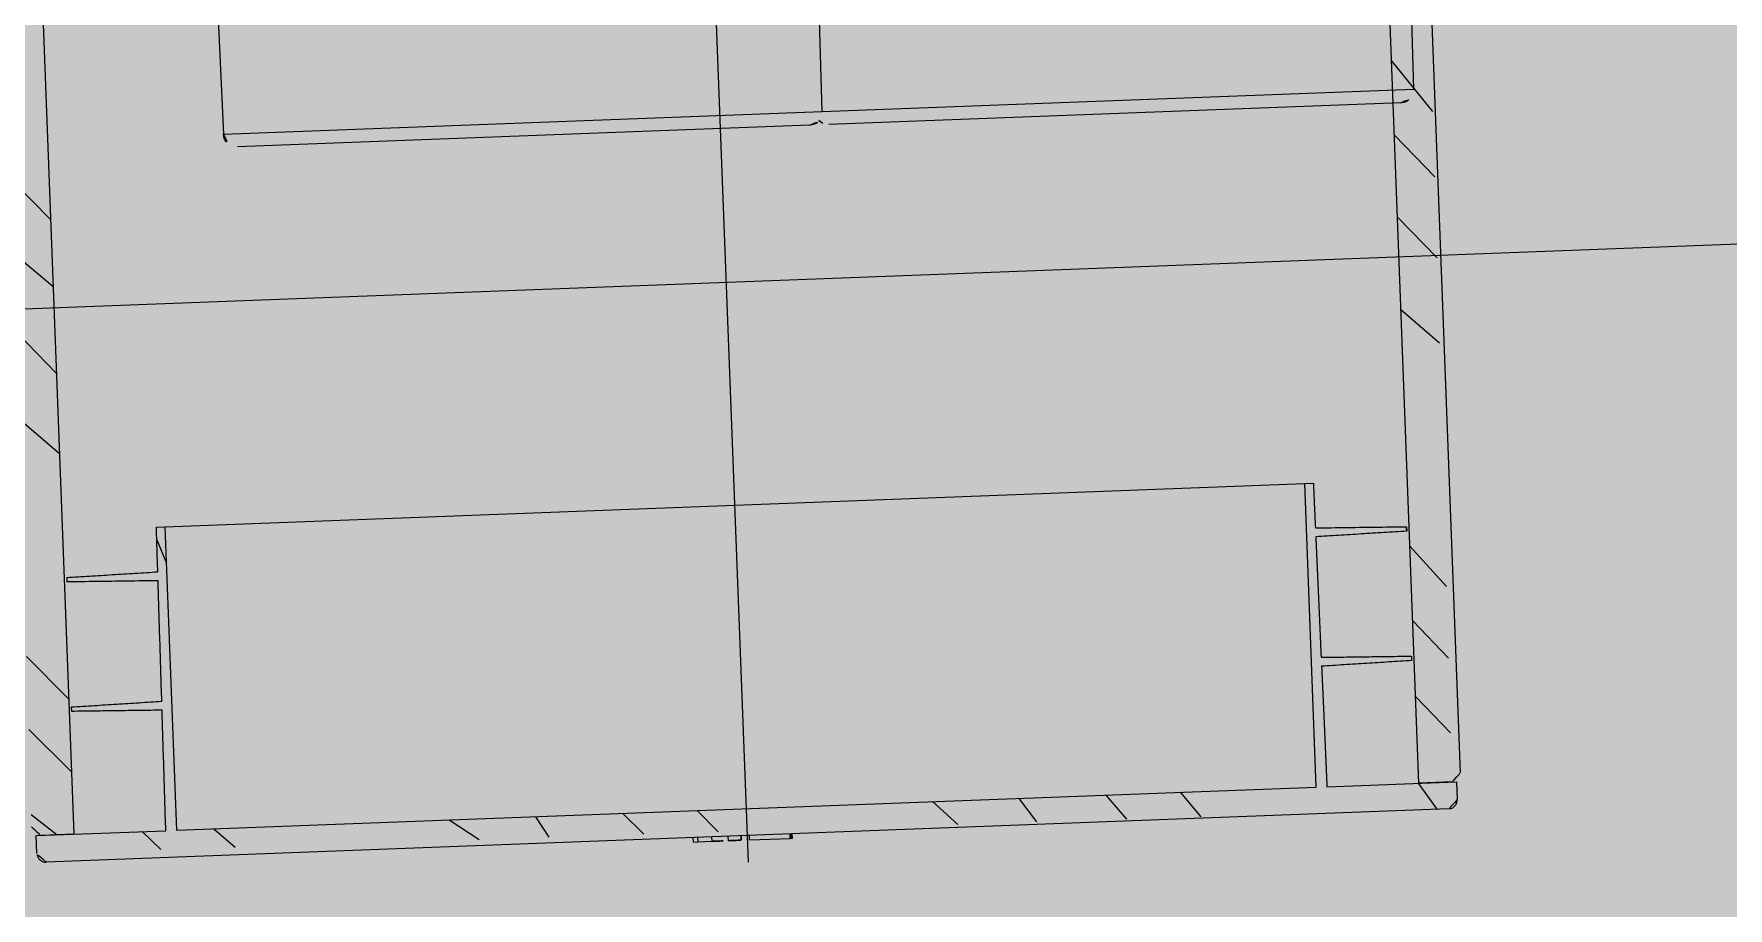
# Model space of a CAD drawing. Header units: metres. Extents: x 1956498 to 1957612, y 2277909 to 2278547.
# Drawn here: x 1956793.5339 to 1956793.7235, y 2278312.3781 to 2278312.476 of the extents above; entities that cross this region are included whole.
import ezdxf
from ezdxf.enums import TextEntityAlignment as Align

# ---------------------------------------------------------------- set-up
doc = ezdxf.new("R2010")
doc.units = ezdxf.units.M
doc.linetypes.add('CENTERX2', pattern=[4, 2.5, -0.5, 0.5, -0.5])
for name, color, linetype in [('PVcase Transformers', 7, 'Continuous'), ('UBS-100-HSI150-D3-58', 3, 'Continuous'), ('UBS-100-Postes', 8, 'Continuous'), ('UBS_400_DETAIL POSTE HTA TOOLKIT UBS', 7, 'Continuous')]:
    doc.layers.add(name, color=color, linetype=linetype)
doc.styles.get("Standard").update_dxf_attribs({"font": 'verdana.ttf'})
pattern_1 = [(45, (-293.6272208606915, -200.974965127989), (-13.47038418160373, 13.47038418160373), []), (45, (-289.1370908606914, -200.974965127989), (-13.47038418160373, 13.47038418160373), []), (45, (-284.6469608606913, -200.974965127989), (-13.47038418160373, 13.47038418160373), []), (45, (-280.1568208606914, -200.974965127989), (-13.47038418160373, 13.47038418160373), [])]

# ---------------------------------------------------------------- blocks, each defined once
blk = doc.blocks.new('*U2670')
at = {"layer": 'UBS-100-Postes', "true_color": 0xb0c4d8, "transparency": 33554687}
blk.add_hatch(color=9, dxfattribs=at).paths.add_polyline_path([(0, 3), (5.3, 3), (5.3, 0), (0, 0)])
at = {"color": 7, "transparency": 33554687}
blk.add_attdef('NUMEROPOSTE', text='', height=1, dxfattribs=at).set_placement((2, 1.205512531386091), align=Align.MIDDLE_CENTER)
blk = doc.blocks.new('HSI 150 coupe')
at = {"linetype": 'Continuous', "lineweight": 0}
h = blk.add_hatch(dxfattribs=at)
h.set_pattern_fill('ANSI34', color=1, style=0)
h.set_pattern_definition(pattern_1)
edge = h.paths.add_edge_path(flags=0)
edge.add_line((-71.12718155079165, 39.49999771792864), (-71.12718155079165, 37.64999760579667))
edge.add_line((-71.12718155079165, 37.64999760579667), (-18.12718155079165, 37.64999760579667))
edge.add_line((-18.12718155079165, 37.64999760579667), (-18.12718155079165, 39.49999771792864))
edge.add_spline(control_points=[(-18.12718155079165, 39.49999771792864), (-18.29384821739768, 39.6666643941644), (-18.46051488406556, 39.83333107033832), (-18.62718155079165, 39.99999774645403)], knot_values=[0.3611955240800828, 0.3611955240800828, 0.3611955240800828, 0.3611955240800828, 0.3626173388532861, 0.3626173388532861, 0.3626173388532861, 0.3626173388532861], weights=[1, 1, 1, 1], degree=3, periodic=0)
edge.add_line((-18.62718155079165, 39.99999774645403), (-70.62718155079165, 39.99999774645403))
edge.add_spline(control_points=[(-70.62718155079165, 39.99999774645403), (-70.79384821751773, 39.83333107033832), (-70.96051488418561, 39.6666643941644), (-71.12718155079165, 39.49999771792864)], knot_values=[0.1357674410906746, 0.1357674410906746, 0.1357674410906746, 0.1357674410906746, 0.1371816546933893, 0.1371816546933893, 0.1371816546933893, 0.1371816546933893], weights=[1, 1, 1, 1], degree=3, periodic=0)
h = blk.add_hatch(dxfattribs=at)
h.set_pattern_fill('ANSI34', color=1, style=0)
h.set_pattern_definition(pattern_1)
edge = h.paths.add_edge_path(flags=0)
edge.add_spline(control_points=[(-64.25218155076436, 37.49999759622006), (-64.29384821784697, 35.81762258648087), (-64.3355148845767, 34.1352475767344), (-64.37718155076436, 32.45287256697338)], knot_values=[0.0900279279243932, 0.0900279279243932, 0.0900279279243932, 0.0900279279243932, 0.1001252733300785, 0.1001252733300785, 0.1001252733300785, 0.1001252733300785], weights=[1, 1, 1, 1], degree=3, periodic=0)
edge.add_spline(control_points=[(-64.37718155076436, 32.45287256697338), (-65.48332926544572, 32.46059506095116), (-66.58947698012707, 32.46831755492531), (-67.69562469480843, 32.47604004890309), (-68.83947698012707, 32.48402577473826), (-69.98332926544572, 32.49201150057343), (-71.12718155076436, 32.4999972264086)], knot_values=[0.1223665158113449, 0.1223665158113449, 0.1223665158113449, 0.1223665158113449, 0.1290035638396388, 0.1290035638396388, 0.1290035638396388, 0.1358668448048957, 0.1358668448048957, 0.1358668448048957, 0.1358668448048957], weights=[1, 1, 1, 1, 1, 1, 1], degree=3, periodic=0)
edge.add_line((-71.12718155076436, 32.4999972264086), (-71.12718155076436, 39.7499977322841))
edge.add_line((-71.12718155076436, 39.7499977322841), (-72.12718155076436, 39.7499977322841))
edge.add_spline(control_points=[(-72.12718155076436, 39.7499977322841), (-72.16235762585711, 39.7499977322841), (-72.19772791992546, 39.74624420918553), (-72.23212053887437, 39.73886152532941), (-72.2868360286484, 39.7271163551377), (-72.34027825783778, 39.70576250152226), (-72.38802165189736, 39.6765682868936), (-72.4357650485963, 39.64737407064968), (-72.47912643154086, 39.60953427992354), (-72.5145150256958, 39.56618244496713), (-72.54990362114404, 39.52283060842819), (-72.57829548852169, 39.47277102997396), (-72.59733948516987, 39.42014916559492), (-72.61638348184533, 39.36752730113949), (-72.62660486477398, 39.31089177469767), (-72.62715719698099, 39.25493259888754), (-72.62717342508404, 39.25328845930562), (-72.62718154320646, 39.25164421967202), (-72.6271815507589, 39.25000000000364)], knot_values=[0.003723588086047679, 0.003723588086047679, 0.003723588086047679, 0.003723588086047679, 0.003936076256020295, 0.003936076256020295, 0.003936076256020295, 0.004274796471578494, 0.004274796471578494, 0.004274796471578494, 0.004613516706071012, 0.004613516706071012, 0.004613516706071012, 0.004952236952925218, 0.004952236952925218, 0.004952236952925218, 0.005126506489801235, 0.005126506489801235, 0.005126506489801235, 0.005300776026677253, 0.005300776026677253, 0.005300776026677253, 0.005300776026677253], weights=[1, 1, 1, 1, 1, 1, 1, 1, 1, 1, 1, 1, 1, 1, 1, 1, 1, 1, 1], degree=3, periodic=0)
edge.add_line((-72.62718155076436, 39.25), (-72.62718155076436, -39.24999770339491))
edge.add_spline(control_points=[(-72.62718155076436, -39.24999770339127), (-72.62718155076436, -39.26143308001338), (-72.62678878545375, -39.27287517989316), (-72.62600464035677, -39.28428363968851), (-72.62216722856283, -39.340113814902), (-72.60863773528035, -39.39605138792831), (-72.58653654342015, -39.44746414424299), (-72.56443535152903, -39.49887690063042), (-72.53315288283193, -39.54718286756543), (-72.49527965182097, -39.5883818065704), (-72.47157540825174, -39.61416755705795), (-72.44500190633698, -39.63757612775953), (-72.41643213081807, -39.65783850714433), (-72.37078504806777, -39.69021252799575), (-72.31891904197619, -39.71515197119152), (-72.26512915863532, -39.73059159035256), (-72.22049611062175, -39.74340287048108), (-72.17361685924334, -39.74999773228046), (-72.12718155076436, -39.74999773228046)], knot_values=[0.005561086498802727, 0.005561086498802727, 0.005561086498802727, 0.005561086498802727, 0.005629677407407451, 0.005629677407407451, 0.005629677407407451, 0.005968397641415466, 0.005968397641415466, 0.005968397641415466, 0.006307117876181912, 0.006307117876181912, 0.006307117876181912, 0.006517271770486718, 0.006517271770486718, 0.006517271770486718, 0.006855991960625633, 0.006855991960625633, 0.006855991960625633, 0.007136933098905125, 0.007136933098905125, 0.007136933098905125, 0.007136933098905125], weights=[1, 1, 1, 1, 1, 1, 1, 1, 1, 1, 1, 1, 1, 1, 1, 1, 1, 1, 1], degree=3, periodic=0)
edge.add_line((-72.12718155076436, -39.74999773228046), (-71.12718155076436, -39.75))
edge.add_line((-71.12718155076436, -39.75), (-71.12718155076436, -32.49999722640496))
edge.add_spline(control_points=[(-71.12718155076436, -32.49999722640496), (-69.98332926544572, -32.49201150056979), (-68.83947698012707, -32.48402577473462), (-67.69562469480843, -32.47604004889945), (-66.58947698012707, -32.46831755492531), (-65.48332926544572, -32.46059506094753), (-64.37718155076436, -32.45287256696975)], knot_values=[0.1221402828743818, 0.1221402828743818, 0.1221402828743818, 0.1221402828743818, 0.1290035638396388, 0.1290035638396388, 0.1290035638396388, 0.1356406118679325, 0.1356406118679325, 0.1356406118679325, 0.1356406118679325], weights=[1, 1, 1, 1, 1, 1, 1], degree=3, periodic=0)
edge.add_spline(control_points=[(-64.37718155076436, -32.45287256696975), (-64.3355148845767, -34.13524757673076), (-64.29384821784697, -35.81762258647723), (-64.25218155076436, -37.49999759621642)], knot_values=[0.2299765855133579, 0.2299765855133579, 0.2299765855133579, 0.2299765855133579, 0.2400739385146062, 0.2400739385146062, 0.2400739385146062, 0.2400739385146062], weights=[1, 1, 1, 1], degree=3, periodic=0)
edge.add_line((-64.25218155076436, -37.49999759621642), (-64.00218155076436, -37.49999759621642))
edge.add_spline(control_points=[(-64.00218155076436, -37.49999759621642), (-63.96051488368175, -35.81645901464071), (-63.91884821695021, -34.1329204330541), (-63.87718155076436, -32.44938185145656)], knot_values=[0.09002788979472871, 0.09002788979472871, 0.09002788979472871, 0.09002788979472871, 0.1001322144927588, 0.1001322144927588, 0.1001322144927588, 0.1001322144927588], weights=[1, 1, 1, 1], degree=3, periodic=0)
edge.add_spline(control_points=[(-63.87718155076436, -32.44938185145656), (-62.7333587113244, -32.4413963311963), (-61.58953587188262, -32.4334108109324), (-60.44571303244265, -32.4254252906685), (-59.33953587188262, -32.41770259111581), (-58.2333587113244, -32.40997989156313), (-57.12718155076436, -32.40225719201044)], knot_values=[0.1219394041584133, 0.1219394041584133, 0.1219394041584133, 0.1219394041584133, 0.1288025084440973, 0.1288025084440973, 0.1288025084440973, 0.1354397331519642, 0.1354397331519642, 0.1354397331519642, 0.1354397331519642], weights=[1, 1, 1, 1, 1, 1, 1], degree=3, periodic=0)
edge.add_spline(control_points=[(-57.12718155076436, -32.40225719201044), (-57.0855198066165, -34.1013032634728), (-57.04385806191567, -35.80034933492425), (-57.00219631686195, -37.49939540636478)], knot_values=[0.0827501514566177, 0.0827501514566177, 0.0827501514566177, 0.0827501514566177, 0.09294750717699131, 0.09294750717699131, 0.09294750717699131, 0.09294750717699131], weights=[1, 1, 1, 1], degree=3, periodic=0)
edge.add_line((-57.00219631686195, -37.49939540636478), (-56.75216679477126, -37.49939540636478))
edge.add_spline(control_points=[(-56.75216679477126, -37.49939540636478), (-56.73960685209386, -36.98682604796704), (-56.7270469094492, -36.47425668956566), (-56.71448696684274, -35.96168733116428), (-56.68538516126137, -34.77404704628134), (-56.65628335587644, -33.58640676139112), (-56.62718155076436, -32.39876647649726)], knot_values=[0.03487750862290252, 0.03487750862290252, 0.03487750862290252, 0.03487750862290252, 0.03795384793706451, 0.03795384793706451, 0.03795384793706451, 0.04508182864756492, 0.04508182864756492, 0.04508182864756492, 0.04508182864756492], weights=[1, 1, 1, 1, 1, 1, 1], degree=3, periodic=0)
edge.add_spline(control_points=[(-56.62718155076436, -32.39876647649726), (-56.1916869677807, -32.3957261011019), (-55.75619238479521, -32.39268572570654), (-55.32069780181155, -32.38964535031118), (-54.92285905146309, -32.38686786651306), (-54.52502030111282, -32.38409038271857), (-54.12718155076436, -32.38131289892044)], knot_values=[0.126047349748515, 0.126047349748515, 0.126047349748515, 0.126047349748515, 0.1286603809241582, 0.1286603809241582, 0.1286603809241582, 0.1310474715979784, 0.1310474715979784, 0.1310474715979784, 0.1310474715979784], weights=[1, 1, 1, 1, 1, 1, 1], degree=3, periodic=0)
edge.add_line((-54.12718155076436, -32.38131289892044), (-54.12718155076436, -31.8999971742378))
edge.add_line((-54.12718155076436, -31.8999971742378), (-71.12718155076436, -31.8999971742378))
edge.add_line((-71.12718155076436, -31.8999971742378), (-71.12718155076436, 31.90000000000146))
edge.add_line((-71.12718155076436, 31.90000000000146), (-54.12718155076436, 31.8999971742378))
edge.add_line((-54.12718155076436, 31.8999971742378), (-54.12718155076436, 32.38131568268))
edge.add_spline(control_points=[(-54.12718157019845, 32.38131289905868), (-54.52502031406948, 32.38409038280952), (-54.92285905794051, 32.38686786656035), (-55.32069780181155, 32.38964535031482), (-55.75619238479521, 32.39268572571018), (-56.1916869677807, 32.3957261011019), (-56.62718155076436, 32.39876647649726)], knot_values=[0.1262732902892062, 0.1262732902892062, 0.1262732902892062, 0.1262732902892062, 0.1286603809241581, 0.1286603809241581, 0.1286603809241581, 0.1312734120998013, 0.1312734120998013, 0.1312734120998013, 0.1312734120998013], weights=[1, 1, 1, 1, 1, 1, 1], degree=3, periodic=0)
edge.add_spline(control_points=[(-56.62718155076436, 32.39876647649726), (-56.66884270584887, 34.09895194275668), (-56.71050386148636, 35.79913740900156), (-56.75216501747673, 37.49932287523916)], knot_values=[0.0827978926335961, 0.0827978926335961, 0.0827978926335961, 0.0827978926335961, 0.09300208253512987, 0.09300208253512987, 0.09300208253512987, 0.09300208253512987], weights=[1, 1, 1, 1], degree=3, periodic=0)
edge.add_line((-56.75216501747673, 37.49932287523916), (-57.00219809537339, 37.49932287523916))
edge.add_spline(control_points=[(-57.00219809537339, 37.49932287523916), (-57.01566107754661, 36.95027657533865), (-57.02912405967982, 36.40123027544178), (-57.04258704177118, 35.85218397553763), (-57.07078521164658, 34.70220838103705), (-57.0989833813328, 33.5522327865292), (-57.12718155076436, 32.40225719201408)], knot_values=[0.03485713607570014, 0.03485713607570014, 0.03485713607570014, 0.03485713607570014, 0.03815240409022992, 0.03815240409022992, 0.03815240409022992, 0.04505433165943532, 0.04505433165943532, 0.04505433165943532, 0.04505433165943532], weights=[1, 1, 1, 1, 1, 1, 1], degree=3, periodic=0)
edge.add_spline(control_points=[(-57.12718155076436, 32.40225719201408), (-58.2333587113244, 32.40997989156676), (-59.33953587188262, 32.41770259111945), (-60.44571303244265, 32.42542529067214), (-61.58953587188262, 32.43341081093604), (-62.7333587113244, 32.4413963311963), (-63.87718155076436, 32.4493818514602)], knot_values=[0.1221652837362304, 0.1221652837362304, 0.1221652837362304, 0.1221652837362304, 0.1288025084440973, 0.1288025084440973, 0.1288025084440973, 0.1356656127297813, 0.1356656127297813, 0.1356656127297813, 0.1356656127297813], weights=[1, 1, 1, 1, 1, 1, 1], degree=3, periodic=0)
edge.add_spline(control_points=[(-63.87718155076436, 32.4493818514602), (-63.91884821695021, 34.13292043305773), (-63.96051488368175, 35.81645901464435), (-64.00218155076436, 37.49999759622006)], knot_values=[0.2299695044474798, 0.2299695044474798, 0.2299695044474798, 0.2299695044474798, 0.2400738367253316, 0.2400738367253316, 0.2400738367253316, 0.2400738367253316], weights=[1, 1, 1, 1], degree=3, periodic=0)
edge.add_line((-64.00218155076436, 37.49999759622006), (-64.25218155076436, 37.49999759622006))
h = blk.add_hatch(dxfattribs=at)
h.set_pattern_fill('ANSI34', color=1, style=0)
h.set_pattern_definition(pattern_1)
edge = h.paths.add_edge_path(flags=0)
edge.add_line((-71.12718155079165, -37.64999760579303), (-71.12718155079165, -39.499997717925))
edge.add_spline(control_points=[(-71.12718155079165, -39.49999771792864), (-70.96051488418561, -39.6666643941644), (-70.79384821751773, -39.83333107033832), (-70.62718155079165, -39.99999774645403)], knot_values=[0.3611955240801009, 0.3611955240801009, 0.3611955240801009, 0.3611955240801009, 0.3626173388533043, 0.3626173388533043, 0.3626173388533043, 0.3626173388533043], weights=[1, 1, 1, 1], degree=3, periodic=0)
edge.add_line((-70.62718155079165, -39.99999774645403), (-18.62718155079165, -39.99999774645403))
edge.add_spline(control_points=[(-18.62718155079165, -39.99999774645403), (-18.46051488406556, -39.83333107033832), (-18.29384821739768, -39.6666643941644), (-18.12718155079165, -39.49999771792864)], knot_values=[0.1357674410906727, 0.1357674410906727, 0.1357674410906727, 0.1357674410906727, 0.1371816546933874, 0.1371816546933874, 0.1371816546933874, 0.1371816546933874], weights=[1, 1, 1, 1], degree=3, periodic=0)
edge.add_line((-18.12718155079165, -39.49999771792864), (-18.12718155079165, -37.64999760579667))
edge.add_line((-18.12718155079165, -37.64999760579303), (-71.12718155079165, -37.64999760579303))
at = {"color": 1, "linetype": 'Continuous', "lineweight": 15}
for p, q in [((-72.62718155076436, -39.24999770339127), (-72.62718155076436, 39.25)), ((-72.12718155076436, 39.7499977322841), (-71.12718155076436, 39.7499977322841)), ((-71.12718155076436, 39.7499977322841), (-71.12718155076436, 32.4999972264086)), ((-71.12718155079165, 37.64999760579667), (-71.12718155079165, 39.49999771792864)), ((-18.12718155079165, 37.64999760579667), (-71.12718155079165, 37.64999760579667)), ((-64.25218155076436, 37.49999759622006), (-64.00218155076436, 37.49999759622006)), ((-56.75216501747673, 37.49932287523916), (-57.00219809537339, 37.49932287523916)), ((-54.12718155076436, 32.38131568268363), (-54.12718155076436, 31.8999971742378)), ((-54.12718155076436, 31.8999971742378), (-71.12718155076436, 31.90000000000146)), ((-71.12718155076436, 31.90000000000146), (-71.12718155076436, -31.8999971742378)), ((-54.12718155076436, 31.8999971742378), (-54.12718155076436, -31.8999971742378)), ((-72.87718155076436, 3.033405431644496), (-72.87718155076436, 2.774975188331155)), ((-72.87718155076436, 3.033405431644496), (-72.62718155076436, 3.033405431644496)), ((-72.87718155076436, 2.774975188331155), (-72.62718155076436, 2.774975188331155)), ((-72.87718155076436, 2.774975188331155), (-72.87718155076436, 1.983084873569169)), ((-72.87718155076436, 1.983084873569169), (-72.62718155076436, 1.983084873569169)), ((-72.87718155076436, 1.068664847127366), (-72.62718155076436, 1.068664847127366)), ((-72.87718155076436, -0.109920790506294), (-72.62718155076436, -0.109920790506294)), ((-72.87718155076436, -0.109920790506294), (-72.87718155076436, -2.390739869344543)), ((-72.87718155076436, -2.390739869344543), (-72.62718155076436, -2.390739869344543)), ((-72.87718155076436, -2.390739869344543), (-72.87718155076436, -2.404222157172626)), ((-72.87718155076436, -2.404222157172626), (-72.62718155076436, -2.404222157172626)), ((-72.87718155076436, -2.404222157172626), (-72.87718155076436, -2.430210559210536)), ((-72.87718155076436, -2.430210559210536), (-72.62718155076436, -2.430210559210536)), ((-72.87718155076436, -2.430210559210536), (-72.87718155076436, -2.443733220407012)), ((-72.87718155076436, -2.443733220407012), (-72.62718155076436, -2.443733220407012)), ((-72.87718155076436, -2.443733220407012), (-72.87718155076436, -2.497783491817245)), ((-72.87718155076436, -2.497783491817245), (-72.62718155076436, -2.497783491817245)), ((-72.87718155076436, -2.497783491817245), (-72.87718155076436, -2.511275872988335)), ((-72.87718155076436, -2.511275872988335), (-72.62718155076436, -2.511275872988335)), ((-71.12718155076436, -31.8999971742378), (-54.12718155076436, -31.8999971742378)), ((-54.12718155076436, -31.8999971742378), (-54.12718155076436, -32.38131289892044)), ((-71.12718155076436, -32.49999722640496), (-71.12718155076436, -39.75)), ((-71.12718155079165, -37.64999760579303), (-18.12718155079165, -37.64999760579303)), ((-71.12718155079165, -39.49999771792864), (-71.12718155079165, -37.64999760579303)), ((-64.00218155076436, -37.49999759621642), (-64.25218155076436, -37.49999759621642)), ((-56.75216679477126, -37.49939540636478), (-57.00219631686195, -37.49939540636478)), ((-71.12718155076436, -39.75), (-72.12718155076436, -39.74999773228046)), ((-70.62718155079165, -39.99999774645403), (-18.62718155079165, -39.99999774645403))]:
    blk.add_line(p, q, dxfattribs=at)
at = {"color": 1, "linetype": 'CENTERX2', "lineweight": 0}
blk.add_line((-74.12718155079165, 0), (9.62718155080438, 0), dxfattribs=at)
at = {"color": 1, "linetype": 'Continuous', "lineweight": 15}
for points in [[(-70.62718155079165, 39.99999774645403), (-71.12718155079165, 39.49999771792864)], [(-64.37718155076436, 32.45287256697338), (-64.25218155076436, 37.49999759622006)], [(-64.00218155076436, 37.49999759622006), (-63.87718155076436, 32.4493818514602)], [(-56.75216501747673, 37.49932287523916), (-56.62718155076436, 32.39876647649726)], [(-72.87718155076436, 0.3578429759618302), (-72.62718155076436, 0.3578429759618302)], [(-64.25218155076436, -37.49999759621642), (-64.37718155076436, -32.45287256696975)], [(-63.87718155076436, -32.44938185145656), (-64.00218155076436, -37.49999759621642)], [(-57.00219631686195, -37.49939540636478), (-57.12718155076436, -32.40225719201044)], [(-57.00219406504584, -37.49903408180762), (-57.00219631686195, -37.49939540636478)], [(-57.00219406504584, -37.49947469222388), (-56.75216904504487, -37.49947469222388)], [(-56.75216679477126, -37.49939540636478), (-56.75216904504487, -37.49903408180762)], [(-71.12718155079165, -39.49999771792864), (-70.62718155079165, -39.99999774645403)]]:
    blk.add_open_spline(points, degree=1, dxfattribs=at)
for points, knots in [([(-72.62718155076436, 39.25), (-72.62717623136268, 39.25164410621801), (-72.62698986326541, 39.30924625264015), (-72.60630562917322, 39.4234845866813), (-72.52193160977913, 39.57234867243096), (-72.39305809738471, 39.68421538015173), (-72.25366303246119, 39.74203006146126), (-72.16240425338401, 39.74777888651806), (-72.12718155076436, 39.7499977322841)], [0, 0, 0, 0, 0.006307718401543911, 0.2209943098072772, 0.4356809009074613, 0.6503674841664923, 0.8650540555599276, 1, 1, 1, 1]), ([(-57.12718155076436, 32.40225719201408), (-57.09898338120001, 33.55223278652556), (-57.05732222969345, 35.2512546809412), (-57.01566107752842, 36.95027657533865), (-57.00219809537339, 37.49932287523916)], [0, 0, 0, 0, 0.6768456594295572, 1, 1, 1, 1]), ([(-71.12718155076436, 32.4999972264086), (-69.98332926544572, 32.49201150057343), (-67.73332926544572, 32.47630328076411), (-65.48332926544572, 32.46059506095116), (-64.37718155076436, 32.45287256697338)], [0, 0, 0, 0, 0.5083787934750026, 1, 1, 1, 1]), ([(-63.87718155076436, 32.4493818514602), (-62.7333587113244, 32.4413963311963), (-60.4833587113244, 32.42568811138335), (-58.2333587113244, 32.40997989156676), (-57.12718155076436, 32.40225719201408)], [0, 0, 0, 0, 0.5083657064181559, 1, 1, 1, 1]), ([(-56.62718155076436, 32.39876647649726), (-56.19168696963243, 32.39572583570407), (-55.35835364632112, 32.38990746870695), (-54.52502030265896, 32.38409201707327), (-54.12718155076436, 32.38131568268363)], [0, 0, 0, 0, 0.5225935036428122, 1, 1, 1, 1]), ([(-72.87718155076436, 1.983084873569169), (-72.87718155076436, 1.810681388273224), (-72.87718155076436, 1.502976620467962), (-72.87718155076436, 1.201310755463055), (-72.87718155076436, 1.068664847127366)], [0, 0, 0, 0, 0.5602886381167577, 1, 1, 1, 1]), ([(-72.87718155076436, 1.068664847127366), (-72.87718155076436, 0.9498778431734536), (-72.87718155076436, 0.7123835736601905), (-72.87718155076436, 0.4761043345242797), (-72.87718155076436, 0.3676330328416952), (-72.87718155076436, 0.3665483481381671), (-72.87718155076436, 0.3661125128855929)], [0, 0, 0, 0, 0.3017293931903112, 0.603256243871174, 0.8405850899923204, 1, 1, 1, 1]), ([(-64.37718155076436, -32.45287256696975), (-65.48332926544572, -32.46059506094753), (-67.73332926544572, -32.47630328076048), (-69.98332926544572, -32.49201150056979), (-71.12718155076436, -32.49999722640496)], [0, 0, 0, 0, 0.4916212065249954, 1, 1, 1, 1]), ([(-57.12718155076436, -32.40225719201044), (-58.2333587113244, -32.40997989156313), (-60.4833587113244, -32.42568811137971), (-62.7333587113244, -32.4413963311963), (-63.87718155076436, -32.44938185145656)], [0, 0, 0, 0, 0.4916342935818462, 1, 1, 1, 1]), ([(-56.62718155076436, -32.39876647649726), (-56.6562833560165, -33.58640676138748), (-56.69794510373504, -35.28661640468636), (-56.73960685210841, -36.98682604796704), (-56.75216679477126, -37.49939540636478)], [0, 0, 0, 0, 0.6985257903782999, 0.9999999999999999, 0.9999999999999999, 0.9999999999999999, 0.9999999999999999]), ([(-54.12718155076436, -32.38131289892044), (-54.52502030111282, -32.38409038271857), (-55.35835363444676, -32.38990824190842), (-56.1916869677807, -32.3957261011019), (-56.62718155076436, -32.39876647649726)], [0, 0, 0, 0, 0.4774065004188645, 1, 1, 1, 1]), ([(-72.12718155076436, -39.74999773228046), (-72.17374559141354, -39.74619266060836), (-72.27642666699285, -39.73780187564626), (-72.40284570763833, -39.67439178170389), (-72.51380660445466, -39.57715787174311), (-72.59514378455424, -39.45126867912404), (-72.62547703329074, -39.32881589456883), (-72.62693429536193, -39.26143098223474), (-72.62718155076436, -39.24999770339127)], [0, 0, 0, 0, 0.1780617678384876, 0.3926543656017613, 0.5269644239161408, 0.7415570495144164, 0.9561496748176871, 1, 1, 1, 1])]:
    blk.add_open_spline(points, degree=3, knots=knots, dxfattribs=at)
blk = doc.blocks.new('HSI 150 D3.58 PROFIL')
at = {"color": 3, "linetype": 'Continuous', "lineweight": 15}
for p, q in [((78.31624031031424, 66.06799007608424), (0, 66.75144555114093)), ((78.31624031031424, -0.1570099239179399), (78.31624031031424, 66.06799007608424)), ((79.80315050706668, 64.56804719148931), (79.80315050706668, 0.5419808232727519)), ((78.31624031031424, -0.1570099239179399), (7.157252738301395, 0.4639851527499559)), ((78.31624031031424, -67.18296206132436), (78.31624031031424, -0.1570099239179399)), ((79.80315050706668, -1.65695280851287), (79.80315050706668, -65.68301917672943)), ((4.544466737914263, -67.8267585759786), (78.31624031031424, -67.18296206132436))]:
    blk.add_line(p, q, dxfattribs=at)
for centre, radius, start, end in [((78.30315050706668, 64.56804719148931), 1.500000000000036, 0, 89.50000000003529), ((78.30315050706668, 0.5419808232727519), 1.500000000000044, 312.8633755797331, 0), ((78.30315050706668, -1.65695280851287), 1.500000000000036, 0, 89.50000000003529), ((78.30315050706668, -65.68301917672943), 1.500000000000036, 270.4999999999647, 0)]:
    blk.add_arc(centre, radius, start, end, dxfattribs=at)
blk = doc.blocks.new('UBS_PDT C1752')
blk.add_lwpolyline([(-2.570002314518206, 1.42000000004191), (2.570002314518206, 1.42000000004191), (2.570002314518206, -1.419999992183875), (-2.570002314518206, -1.419999992183875)], close=True)
at = {"xscale": 0.002, "yscale": 0.002, "zscale": 0.002}
blk.add_blockref('HSI 150 coupe', (2.653257406491321, 0.8647253967938013), dxfattribs=at)
at = {"layer": 'UBS-100-HSI150-D3-58', "xscale": 0.001, "yscale": 0.001, "zscale": 0.001, "rotation": 180}
blk.add_blockref('HSI 150 D3.58 PROFIL', (2.667003043403383, 0.8531304107746109), dxfattribs=at)

msp = doc.modelspace()

# ---------------------------------------------------------------- block references
at = {"layer": 'PVcase Transformers', "transparency": 33554687, "rotation": 92.17295975193527}
msp.add_blockref('*U2670', (1956796.172341765, 2278307.32164849), dxfattribs=at)
at = {"layer": 'UBS_400_DETAIL POSTE HTA TOOLKIT UBS', "transparency": 33554687, "rotation": 92.17295973550951}
msp.add_blockref('UBS_PDT C1752', (1956794.572942508, 2278309.912866301), dxfattribs=at)

doc.saveas('drawing.dxf')
